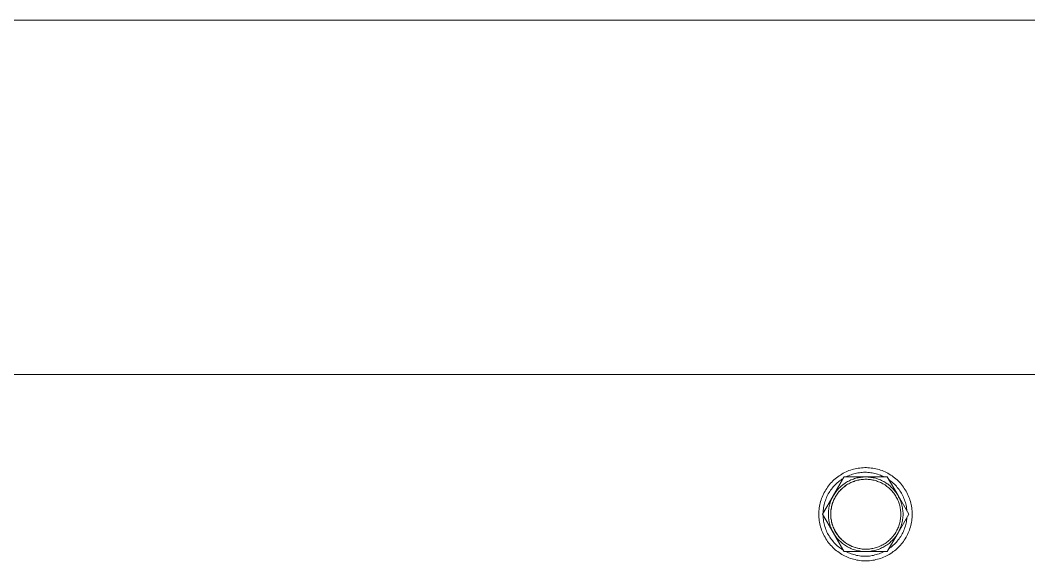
# Model space of a CAD drawing. Header units: millimetres. Extents: x -427 to 4679, y -324 to 2971.
# Drawn here: x 4126.2 to 4234.3, y 2912.7 to 2970.7 of the extents above; entities that cross this region are included whole.
import ezdxf

# ---------------------------------------------------------------- set-up
doc = ezdxf.new("R2010")
doc.units = ezdxf.units.MM
doc.layers.add('ZANO_R', color=7, linetype='Continuous', lineweight=0)

msp = doc.modelspace()

# ---------------------------------------------------------------- linework, layer by layer
at = {"layer": 'ZANO_R'}
for p, q in [((4338.41, 2970.74), (3896.26, 2970.74)), ((4331.81, 2932.74), (3901.82, 2932.74)), ((4213.83, 2921.76), (4213.97, 2921.86)), ((4213.97, 2921.86), (4214.12, 2921.95)), ((4214.12, 2921.95), (4214.26, 2922.04)), ((4214.26, 2922.04), (4214.41, 2922.13)), ((4214.41, 2922.13), (4214.56, 2922.21)), ((4214.56, 2922.21), (4214.72, 2922.28)), ((4214.7, 2921.74), (4214.84, 2921.81)), ((4214.72, 2922.28), (4214.88, 2922.35)), ((4214.84, 2921.81), (4214.97, 2921.87)), ((4214.88, 2922.35), (4215.04, 2922.42)), ((4214.97, 2921.87), (4215.12, 2921.93)), ((4215.04, 2922.42), (4215.2, 2922.47)), ((4215.12, 2921.93), (4215.26, 2921.98)), ((4215.2, 2922.47), (4215.37, 2922.53)), ((4215.26, 2921.98), (4215.4, 2922.03)), ((4215.37, 2922.53), (4215.53, 2922.57)), ((4215.4, 2922.03), (4215.55, 2922.08)), ((4215.53, 2922.57), (4215.7, 2922.62)), ((4215.55, 2922.08), (4215.7, 2922.11)), ((4215.7, 2922.62), (4215.87, 2922.65)), ((4215.7, 2922.11), (4215.85, 2922.15)), ((4215.85, 2922.15), (4216, 2922.18)), ((4215.87, 2922.65), (4216.04, 2922.68)), ((4216, 2922.18), (4216.15, 2922.2)), ((4216.04, 2922.68), (4216.21, 2922.7)), ((4216.15, 2922.2), (4216.3, 2922.22)), ((4216.21, 2922.7), (4216.38, 2922.72)), ((4216.3, 2922.22), (4216.45, 2922.23)), ((4216.38, 2922.72), (4216.55, 2922.73)), ((4216.45, 2922.23), (4216.61, 2922.24)), ((4216.55, 2922.73), (4216.73, 2922.74)), ((4216.61, 2922.24), (4216.76, 2922.24)), ((4216.73, 2922.74), (4216.9, 2922.74)), ((4216.76, 2922.24), (4216.91, 2922.24)), ((4216.9, 2922.74), (4217.07, 2922.73)), ((4216.91, 2922.24), (4217.07, 2922.23)), ((4217.07, 2922.73), (4217.24, 2922.72)), ((4217.07, 2922.23), (4217.22, 2922.22)), ((4217.22, 2922.22), (4217.37, 2922.2)), ((4217.24, 2922.72), (4217.41, 2922.7)), ((4217.37, 2922.2), (4217.52, 2922.18)), ((4217.41, 2922.7), (4217.59, 2922.68)), ((4217.52, 2922.18), (4217.67, 2922.15)), ((4217.59, 2922.68), (4217.76, 2922.65)), ((4217.67, 2922.15), (4217.82, 2922.11)), ((4217.76, 2922.65), (4217.92, 2922.62)), ((4217.82, 2922.11), (4217.97, 2922.08)), ((4217.92, 2922.62), (4218.09, 2922.57)), ((4217.97, 2922.08), (4218.11, 2922.03)), ((4218.09, 2922.57), (4218.26, 2922.53)), ((4218.11, 2922.03), (4218.26, 2921.98)), ((4218.26, 2922.53), (4218.42, 2922.47)), ((4218.26, 2921.98), (4218.4, 2921.93)), ((4218.4, 2921.93), (4218.54, 2921.87)), ((4218.42, 2922.47), (4218.58, 2922.42)), ((4218.54, 2921.87), (4218.68, 2921.81)), ((4218.58, 2922.42), (4218.75, 2922.35)), ((4218.68, 2921.81), (4218.82, 2921.74)), ((4218.75, 2922.35), (4218.9, 2922.28)), ((4218.9, 2922.28), (4219.06, 2922.21)), ((4219.06, 2922.21), (4219.21, 2922.13)), ((4219.21, 2922.13), (4219.36, 2922.04)), ((4219.36, 2922.04), (4219.51, 2921.95)), ((4219.51, 2921.95), (4219.65, 2921.86)), ((4219.65, 2921.86), (4219.79, 2921.76)), ((4212.75, 2920.65), (4212.85, 2920.79)), ((4212.85, 2920.79), (4212.96, 2920.93)), ((4212.96, 2920.93), (4213.07, 2921.06)), ((4213.07, 2921.06), (4213.19, 2921.18)), ((4213.19, 2921.18), (4213.31, 2921.31)), ((4213.31, 2921.31), (4213.43, 2921.43)), ((4213.35, 2919.74), (4214.5, 2921.74)), ((4213.35, 2920.68), (4213.46, 2920.8)), ((4214.52, 2921.74), (4213.37, 2919.74)), ((4213.43, 2921.43), (4213.56, 2921.54)), ((4213.46, 2920.8), (4213.56, 2920.91)), ((4213.56, 2921.54), (4213.69, 2921.65)), ((4213.56, 2920.91), (4213.67, 2921.02)), ((4213.67, 2921.02), (4213.79, 2921.12)), ((4213.69, 2921.65), (4213.83, 2921.76)), ((4213.79, 2921.12), (4213.91, 2921.22)), ((4213.91, 2921.22), (4214.03, 2921.32)), ((4214.03, 2921.32), (4214.15, 2921.41)), ((4214.13, 2920.69), (4214.03, 2920.59)), ((4214.23, 2920.78), (4214.13, 2920.69)), ((4214.15, 2921.41), (4214.28, 2921.5)), ((4214.33, 2920.86), (4214.23, 2920.78)), ((4214.28, 2921.5), (4214.41, 2921.58)), ((4214.44, 2920.95), (4214.33, 2920.86)), ((4214.55, 2921.02), (4214.44, 2920.95)), ((4214.57, 2920.73), (4214.47, 2920.65)), ((4214.58, 2920.73), (4214.48, 2920.65)), ((4214.5, 2921.74), (4214.52, 2921.74)), ((4216.83, 2921.74), (4214.52, 2921.74)), ((4214.66, 2921.1), (4214.55, 2921.02)), ((4214.68, 2920.81), (4214.57, 2920.73)), ((4214.68, 2920.8), (4214.58, 2920.73)), ((4214.77, 2921.17), (4214.66, 2921.1)), ((4214.78, 2920.88), (4214.68, 2920.81)), ((4214.79, 2920.88), (4214.68, 2920.8)), ((4214.89, 2921.24), (4214.77, 2921.17)), ((4214.9, 2920.95), (4214.78, 2920.88)), ((4214.89, 2920.95), (4214.79, 2920.88)), ((4215.01, 2921.3), (4214.89, 2921.24)), ((4215.01, 2921.01), (4214.89, 2920.95)), ((4215.01, 2921.02), (4214.9, 2920.95)), ((4215.13, 2921.36), (4215.01, 2921.3)), ((4215.12, 2921.08), (4215.01, 2921.02)), ((4215.12, 2921.07), (4215.01, 2921.01)), ((4215.24, 2921.14), (4215.12, 2921.08)), ((4215.23, 2921.13), (4215.12, 2921.07)), ((4215.25, 2921.42), (4215.13, 2921.36)), ((4215.35, 2921.18), (4215.23, 2921.13)), ((4215.36, 2921.19), (4215.24, 2921.14)), ((4215.38, 2921.47), (4215.25, 2921.42)), ((4215.47, 2921.23), (4215.35, 2921.18)), ((4215.48, 2921.24), (4215.36, 2921.19)), ((4215.51, 2921.52), (4215.38, 2921.47)), ((4215.59, 2921.27), (4215.47, 2921.23)), ((4215.6, 2921.28), (4215.48, 2921.24)), ((4215.63, 2921.56), (4215.51, 2921.52)), ((4215.71, 2921.32), (4215.59, 2921.27)), ((4215.73, 2921.32), (4215.6, 2921.28)), ((4215.76, 2921.6), (4215.63, 2921.56)), ((4215.83, 2921.35), (4215.71, 2921.32)), ((4215.85, 2921.36), (4215.73, 2921.32)), ((4215.89, 2921.63), (4215.76, 2921.6)), ((4215.96, 2921.38), (4215.83, 2921.35)), ((4215.98, 2921.39), (4215.85, 2921.36)), ((4216.03, 2921.66), (4215.89, 2921.63)), ((4216.08, 2921.41), (4215.96, 2921.38)), ((4216.11, 2921.42), (4215.98, 2921.39)), ((4216.16, 2921.68), (4216.03, 2921.66)), ((4216.21, 2921.44), (4216.08, 2921.41)), ((4216.24, 2921.44), (4216.11, 2921.42)), ((4216.29, 2921.7), (4216.16, 2921.68)), ((4216.33, 2921.46), (4216.21, 2921.44)), ((4216.43, 2921.72), (4216.29, 2921.7)), ((4216.46, 2921.47), (4216.33, 2921.46)), ((4216.56, 2921.73), (4216.43, 2921.72)), ((4216.59, 2921.48), (4216.46, 2921.47)), ((4216.7, 2921.74), (4216.56, 2921.73)), ((4216.72, 2921.49), (4216.59, 2921.48)), ((4216.83, 2921.74), (4216.7, 2921.74)), ((4216.84, 2921.49), (4216.72, 2921.49)), ((4216.97, 2921.74), (4216.83, 2921.74)), ((4219, 2921.74), (4216.83, 2921.74)), ((4216.84, 2921.49), (4216.97, 2921.49)), ((4217.1, 2921.73), (4216.97, 2921.74)), ((4216.97, 2921.49), (4217.1, 2921.48)), ((4217.24, 2921.72), (4217.1, 2921.73)), ((4217.1, 2921.48), (4217.23, 2921.47)), ((4217.23, 2921.47), (4217.35, 2921.46)), ((4217.37, 2921.7), (4217.24, 2921.72)), ((4217.35, 2921.46), (4217.48, 2921.44)), ((4217.5, 2921.68), (4217.37, 2921.7)), ((4217.46, 2921.44), (4217.53, 2921.43)), ((4217.48, 2921.44), (4217.61, 2921.41)), ((4217.64, 2921.66), (4217.5, 2921.68)), ((4217.61, 2921.41), (4217.73, 2921.38)), ((4217.77, 2921.63), (4217.64, 2921.66)), ((4217.73, 2921.38), (4217.85, 2921.35)), ((4217.9, 2921.6), (4217.77, 2921.63)), ((4217.85, 2921.35), (4217.98, 2921.32)), ((4218.03, 2921.56), (4217.9, 2921.6)), ((4217.98, 2921.32), (4218.1, 2921.27)), ((4218.16, 2921.52), (4218.03, 2921.56)), ((4218.1, 2921.27), (4218.22, 2921.23)), ((4218.28, 2921.47), (4218.16, 2921.52)), ((4218.22, 2921.23), (4218.34, 2921.18)), ((4218.41, 2921.42), (4218.28, 2921.47)), ((4218.34, 2921.18), (4218.45, 2921.13)), ((4218.53, 2921.36), (4218.41, 2921.42)), ((4218.45, 2921.13), (4218.57, 2921.07)), ((4218.65, 2921.3), (4218.53, 2921.36)), ((4218.57, 2921.07), (4218.68, 2921.01)), ((4218.77, 2921.24), (4218.65, 2921.3)), ((4218.68, 2921.01), (4218.79, 2920.95)), ((4218.89, 2921.17), (4218.77, 2921.24)), ((4218.79, 2920.95), (4218.9, 2920.88)), ((4219, 2921.1), (4218.89, 2921.17)), ((4218.9, 2920.88), (4219.01, 2920.8)), ((4219.14, 2921.74), (4219, 2921.74)), ((4219.12, 2921.02), (4219, 2921.1)), ((4219.01, 2920.8), (4219.11, 2920.73)), ((4219.11, 2920.73), (4219.21, 2920.65)), ((4219.23, 2920.95), (4219.12, 2921.02)), ((4220.3, 2919.74), (4219.14, 2921.74)), ((4219.33, 2920.86), (4219.23, 2920.95)), ((4219.31, 2921.45), (4219.43, 2921.36)), ((4219.44, 2920.78), (4219.33, 2920.86)), ((4219.43, 2921.36), (4219.56, 2921.27)), ((4219.54, 2920.69), (4219.44, 2920.78)), ((4219.64, 2920.59), (4219.54, 2920.69)), ((4219.56, 2921.27), (4219.67, 2921.17)), ((4219.67, 2921.17), (4219.79, 2921.07)), ((4219.79, 2921.76), (4219.93, 2921.65)), ((4219.79, 2921.07), (4219.9, 2920.96)), ((4219.9, 2920.96), (4220.01, 2920.85)), ((4219.93, 2921.65), (4220.06, 2921.54)), ((4220.01, 2920.85), (4220.12, 2920.74)), ((4220.06, 2921.54), (4220.19, 2921.43)), ((4220.12, 2920.74), (4220.22, 2920.62)), ((4220.19, 2921.43), (4220.32, 2921.31)), ((4220.32, 2921.31), (4220.44, 2921.18)), ((4220.44, 2921.18), (4220.55, 2921.06)), ((4220.55, 2921.06), (4220.67, 2920.93)), ((4220.67, 2920.93), (4220.77, 2920.79)), ((4220.77, 2920.79), (4220.88, 2920.65)), ((4212.17, 2919.59), (4212.23, 2919.75)), ((4212.19, 2917.74), (4213.35, 2919.74)), ((4213.37, 2919.74), (4212.21, 2917.74)), ((4212.23, 2919.75), (4212.31, 2919.91)), ((4212.31, 2919.91), (4212.38, 2920.06)), ((4212.38, 2920.06), (4212.47, 2920.22)), ((4212.47, 2920.22), (4212.56, 2920.36)), ((4212.56, 2920.36), (4212.65, 2920.51)), ((4212.62, 2919.51), (4212.68, 2919.65)), ((4212.65, 2920.51), (4212.75, 2920.65)), ((4212.68, 2919.65), (4212.75, 2919.79)), ((4212.75, 2919.79), (4212.82, 2919.92)), ((4212.82, 2919.92), (4212.9, 2920.06)), ((4212.9, 2920.06), (4212.98, 2920.19)), ((4212.98, 2920.19), (4213.07, 2920.32)), ((4213.07, 2920.32), (4213.16, 2920.44)), ((4213.16, 2920.44), (4213.26, 2920.56)), ((4213.3, 2919.62), (4213.24, 2919.49)), ((4213.26, 2920.56), (4213.35, 2920.68)), ((4213.37, 2919.74), (4213.3, 2919.62)), ((4213.44, 2919.86), (4213.37, 2919.74)), ((4213.51, 2919.97), (4213.44, 2919.86)), ((4213.59, 2920.08), (4213.51, 2919.97)), ((4213.62, 2919.67), (4213.55, 2919.56)), ((4213.64, 2919.69), (4213.57, 2919.58)), ((4213.67, 2920.19), (4213.59, 2920.08)), ((4213.69, 2919.78), (4213.62, 2919.67)), ((4213.71, 2919.8), (4213.64, 2919.69)), ((4213.75, 2920.29), (4213.67, 2920.19)), ((4213.76, 2919.89), (4213.69, 2919.78)), ((4213.78, 2919.9), (4213.71, 2919.8)), ((4213.84, 2920.4), (4213.75, 2920.29)), ((4213.84, 2919.99), (4213.76, 2919.89)), ((4213.86, 2920.01), (4213.78, 2919.9)), ((4213.93, 2920.5), (4213.84, 2920.4)), ((4213.92, 2920.1), (4213.84, 2919.99)), ((4213.93, 2920.11), (4213.86, 2920.01)), ((4214, 2920.2), (4213.92, 2920.1)), ((4214.03, 2920.59), (4213.93, 2920.5)), ((4214.02, 2920.21), (4213.93, 2920.11)), ((4214.09, 2920.3), (4214, 2920.2)), ((4214.1, 2920.3), (4214.02, 2920.21)), ((4214.18, 2920.39), (4214.09, 2920.3)), ((4214.19, 2920.39), (4214.1, 2920.3)), ((4214.27, 2920.48), (4214.18, 2920.39)), ((4214.28, 2920.48), (4214.19, 2920.39)), ((4214.37, 2920.57), (4214.27, 2920.48)), ((4214.38, 2920.57), (4214.28, 2920.48)), ((4214.47, 2920.65), (4214.37, 2920.57)), ((4214.48, 2920.65), (4214.38, 2920.57)), ((4219.21, 2920.65), (4219.31, 2920.57)), ((4219.31, 2920.57), (4219.4, 2920.48)), ((4219.4, 2920.48), (4219.49, 2920.39)), ((4219.49, 2920.39), (4219.58, 2920.3)), ((4219.58, 2920.3), (4219.67, 2920.21)), ((4219.73, 2920.5), (4219.64, 2920.59)), ((4219.67, 2920.21), (4219.75, 2920.11)), ((4219.82, 2920.4), (4219.73, 2920.5)), ((4219.75, 2920.11), (4219.83, 2920.01)), ((4219.91, 2920.29), (4219.82, 2920.4)), ((4219.83, 2920.01), (4219.91, 2919.9)), ((4219.99, 2920.19), (4219.91, 2920.29)), ((4219.91, 2919.9), (4219.98, 2919.8)), ((4219.98, 2919.8), (4220.05, 2919.69)), ((4220.08, 2920.08), (4219.99, 2920.19)), ((4220.05, 2919.69), (4220.11, 2919.58)), ((4220.15, 2919.97), (4220.08, 2920.08)), ((4220.23, 2919.86), (4220.15, 2919.97)), ((4220.22, 2920.62), (4220.31, 2920.5)), ((4220.3, 2919.74), (4220.23, 2919.86)), ((4220.36, 2919.62), (4220.3, 2919.74)), ((4221.45, 2917.74), (4220.3, 2919.74)), ((4220.31, 2920.5), (4220.41, 2920.38)), ((4220.43, 2919.49), (4220.36, 2919.62)), ((4220.41, 2920.38), (4220.49, 2920.25)), ((4220.49, 2920.25), (4220.58, 2920.12)), ((4220.58, 2920.12), (4220.66, 2919.99)), ((4220.66, 2919.99), (4220.73, 2919.86)), ((4220.73, 2919.86), (4220.8, 2919.72)), ((4220.8, 2919.72), (4220.87, 2919.58)), ((4220.88, 2920.65), (4220.97, 2920.51)), ((4220.97, 2920.51), (4221.07, 2920.36)), ((4221.07, 2920.36), (4221.16, 2920.22)), ((4221.16, 2920.22), (4221.24, 2920.06)), ((4221.24, 2920.06), (4221.32, 2919.91)), ((4221.32, 2919.91), (4221.39, 2919.75)), ((4221.39, 2919.75), (4221.46, 2919.59)), ((4211.86, 2918.43), (4211.89, 2918.6)), ((4211.89, 2918.6), (4211.92, 2918.77)), ((4211.92, 2918.77), (4211.96, 2918.94)), ((4211.96, 2918.94), (4212, 2919.1)), ((4212, 2919.1), (4212.05, 2919.27)), ((4212.05, 2919.27), (4212.11, 2919.43)), ((4212.11, 2919.43), (4212.17, 2919.59)), ((4212.32, 2918.47), (4212.35, 2918.62)), ((4212.35, 2918.62), (4212.38, 2918.77)), ((4212.38, 2918.77), (4212.42, 2918.92)), ((4212.42, 2918.92), (4212.46, 2919.07)), ((4212.46, 2919.07), (4212.51, 2919.22)), ((4212.51, 2919.22), (4212.56, 2919.36)), ((4212.56, 2919.36), (4212.62, 2919.51)), ((4212.92, 2918.57), (4212.89, 2918.44)), ((4212.95, 2918.71), (4212.92, 2918.57)), ((4212.99, 2918.84), (4212.95, 2918.71)), ((4213.03, 2918.98), (4212.99, 2918.84)), ((4213.07, 2919.11), (4213.03, 2918.98)), ((4213.12, 2919.24), (4213.07, 2919.11)), ((4213.18, 2919.37), (4213.12, 2919.24)), ((4213.18, 2918.58), (4213.15, 2918.46)), ((4213.2, 2918.63), (4213.17, 2918.5)), ((4213.24, 2919.49), (4213.18, 2919.37)), ((4213.21, 2918.71), (4213.18, 2918.58)), ((4213.23, 2918.75), (4213.2, 2918.63)), ((4213.25, 2918.84), (4213.21, 2918.71)), ((4213.27, 2918.88), (4213.23, 2918.75)), ((4213.29, 2918.96), (4213.25, 2918.84)), ((4213.31, 2919), (4213.27, 2918.88)), ((4213.33, 2919.08), (4213.29, 2918.96)), ((4213.35, 2919.12), (4213.31, 2919)), ((4213.38, 2919.2), (4213.33, 2919.08)), ((4213.4, 2919.24), (4213.35, 2919.12)), ((4213.43, 2919.32), (4213.38, 2919.2)), ((4213.46, 2919.35), (4213.4, 2919.24)), ((4213.49, 2919.44), (4213.43, 2919.32)), ((4213.51, 2919.47), (4213.46, 2919.35)), ((4213.55, 2919.56), (4213.49, 2919.44)), ((4213.57, 2919.58), (4213.51, 2919.47)), ((4220.11, 2919.58), (4220.17, 2919.47)), ((4220.17, 2919.47), (4220.23, 2919.35)), ((4220.23, 2919.35), (4220.28, 2919.24)), ((4220.28, 2919.24), (4220.33, 2919.12)), ((4220.33, 2919.12), (4220.38, 2919)), ((4220.38, 2919), (4220.42, 2918.88)), ((4220.42, 2918.88), (4220.45, 2918.75)), ((4220.49, 2919.37), (4220.43, 2919.49)), ((4220.45, 2918.75), (4220.49, 2918.63)), ((4220.54, 2919.24), (4220.49, 2919.37)), ((4220.49, 2918.63), (4220.51, 2918.5)), ((4220.59, 2919.11), (4220.54, 2919.24)), ((4220.64, 2918.98), (4220.59, 2919.11)), ((4220.68, 2918.84), (4220.64, 2918.98)), ((4220.71, 2918.71), (4220.68, 2918.84)), ((4220.74, 2918.57), (4220.71, 2918.71)), ((4220.77, 2918.44), (4220.74, 2918.57)), ((4220.87, 2919.58), (4220.93, 2919.44)), ((4220.93, 2919.44), (4220.98, 2919.29)), ((4220.98, 2919.29), (4221.03, 2919.15)), ((4221.03, 2919.15), (4221.08, 2919)), ((4221.08, 2919), (4221.12, 2918.85)), ((4221.12, 2918.85), (4221.16, 2918.7)), ((4221.16, 2918.7), (4221.19, 2918.55)), ((4221.19, 2918.55), (4221.21, 2918.4)), ((4221.46, 2919.59), (4221.52, 2919.43)), ((4221.52, 2919.43), (4221.57, 2919.27)), ((4221.57, 2919.27), (4221.62, 2919.1)), ((4221.62, 2919.1), (4221.67, 2918.94)), ((4221.67, 2918.94), (4221.7, 2918.77)), ((4221.7, 2918.77), (4221.74, 2918.6)), ((4221.74, 2918.6), (4221.76, 2918.43)), ((4211.81, 2917.91), (4211.82, 2918.09)), ((4211.81, 2917.74), (4211.81, 2917.91)), ((4211.81, 2917.57), (4211.81, 2917.74)), ((4211.82, 2917.4), (4211.81, 2917.57)), ((4211.82, 2918.09), (4211.84, 2918.26)), ((4211.84, 2918.26), (4211.86, 2918.43)), ((4213.35, 2915.74), (4212.19, 2917.74)), ((4212.19, 2917.74), (4212.21, 2917.74)), ((4212.21, 2917.74), (4213.37, 2915.74)), ((4212.26, 2917.86), (4212.27, 2918.01)), ((4212.27, 2917.47), (4212.26, 2917.63)), ((4212.27, 2918.01), (4212.28, 2918.16)), ((4212.28, 2917.32), (4212.27, 2917.47)), ((4212.28, 2918.16), (4212.3, 2918.32)), ((4212.3, 2918.32), (4212.32, 2918.47)), ((4212.84, 2918.02), (4212.83, 2917.88)), ((4212.83, 2917.88), (4212.83, 2917.74)), ((4212.83, 2917.74), (4212.83, 2917.6)), ((4212.83, 2917.6), (4212.84, 2917.46)), ((4212.85, 2918.16), (4212.84, 2918.02)), ((4212.84, 2917.46), (4212.85, 2917.32)), ((4212.87, 2918.3), (4212.85, 2918.16)), ((4212.89, 2918.44), (4212.87, 2918.3)), ((4213.09, 2917.94), (4213.08, 2917.81)), ((4213.08, 2917.81), (4213.08, 2917.68)), ((4213.08, 2917.68), (4213.09, 2917.55)), ((4213.1, 2918.07), (4213.09, 2917.94)), ((4213.1, 2917.87), (4213.09, 2917.74)), ((4213.09, 2917.74), (4213.1, 2917.61)), ((4213.09, 2917.55), (4213.1, 2917.41)), ((4213.11, 2918.2), (4213.1, 2918.07)), ((4213.11, 2918.12), (4213.1, 2918)), ((4213.1, 2918), (4213.1, 2917.87)), ((4213.1, 2917.61), (4213.1, 2917.49)), ((4213.1, 2917.49), (4213.11, 2917.36)), ((4213.13, 2918.33), (4213.11, 2918.2)), ((4213.13, 2918.25), (4213.11, 2918.12)), ((4213.15, 2918.46), (4213.13, 2918.33)), ((4213.15, 2918.38), (4213.13, 2918.25)), ((4213.17, 2918.5), (4213.15, 2918.38)), ((4220.3, 2915.74), (4221.45, 2917.74)), ((4220.51, 2918.5), (4220.54, 2918.38)), ((4220.54, 2918.38), (4220.56, 2918.25)), ((4220.56, 2918.25), (4220.57, 2918.12)), ((4220.57, 2918.12), (4220.58, 2918)), ((4220.58, 2917.49), (4220.57, 2917.36)), ((4220.58, 2918), (4220.59, 2917.87)), ((4220.59, 2917.61), (4220.58, 2917.49)), ((4220.59, 2917.87), (4220.59, 2917.74)), ((4220.59, 2917.74), (4220.59, 2917.61)), ((4220.79, 2918.3), (4220.77, 2918.44)), ((4220.81, 2918.16), (4220.79, 2918.3)), ((4220.82, 2918.02), (4220.81, 2918.16)), ((4220.81, 2917.32), (4220.82, 2917.46)), ((4220.83, 2917.88), (4220.82, 2918.02)), ((4220.82, 2917.46), (4220.83, 2917.6)), ((4220.83, 2917.74), (4220.83, 2917.88)), ((4220.83, 2917.6), (4220.83, 2917.74)), ((4221.21, 2918.4), (4221.23, 2918.25)), ((4221.23, 2918.25), (4221.25, 2918.09)), ((4221.76, 2918.43), (4221.78, 2918.26)), ((4221.77, 2917.74), (4221.81, 2917.74)), ((4221.78, 2918.26), (4221.8, 2918.09)), ((4221.8, 2918.09), (4221.81, 2917.91)), ((4221.81, 2917.57), (4221.8, 2917.4)), ((4221.81, 2917.91), (4221.81, 2917.74)), ((4221.81, 2917.74), (4221.81, 2917.57)), ((4211.84, 2917.22), (4211.82, 2917.4)), ((4211.86, 2917.05), (4211.84, 2917.22)), ((4211.89, 2916.88), (4211.86, 2917.05)), ((4211.92, 2916.71), (4211.89, 2916.88)), ((4211.96, 2916.54), (4211.92, 2916.71)), ((4212, 2916.38), (4211.96, 2916.54)), ((4212.05, 2916.21), (4212, 2916.38)), ((4212.3, 2917.16), (4212.28, 2917.32)), ((4212.32, 2917.01), (4212.3, 2917.16)), ((4212.35, 2916.86), (4212.32, 2917.01)), ((4212.38, 2916.71), (4212.35, 2916.86)), ((4212.42, 2916.56), (4212.38, 2916.71)), ((4212.46, 2916.41), (4212.42, 2916.56)), ((4212.51, 2916.26), (4212.46, 2916.41)), ((4212.85, 2917.32), (4212.87, 2917.18)), ((4212.87, 2917.18), (4212.89, 2917.05)), ((4212.89, 2917.05), (4212.92, 2916.91)), ((4212.92, 2916.91), (4212.95, 2916.77)), ((4212.95, 2916.77), (4212.99, 2916.64)), ((4212.99, 2916.64), (4213.03, 2916.51)), ((4213.03, 2916.51), (4213.07, 2916.37)), ((4213.07, 2916.37), (4213.12, 2916.24)), ((4213.1, 2917.41), (4213.11, 2917.28)), ((4213.11, 2917.36), (4213.13, 2917.23)), ((4213.11, 2917.28), (4213.13, 2917.16)), ((4213.13, 2917.23), (4213.15, 2917.1)), ((4213.13, 2917.16), (4213.15, 2917.03)), ((4213.15, 2917.1), (4213.17, 2916.98)), ((4213.15, 2917.03), (4213.18, 2916.9)), ((4213.17, 2916.98), (4213.2, 2916.85)), ((4213.18, 2916.9), (4213.21, 2916.77)), ((4213.2, 2916.85), (4213.23, 2916.73)), ((4213.21, 2916.77), (4213.25, 2916.65)), ((4213.23, 2916.73), (4213.27, 2916.61)), ((4213.25, 2916.65), (4213.29, 2916.52)), ((4213.27, 2916.61), (4213.31, 2916.49)), ((4213.29, 2916.52), (4213.33, 2916.4)), ((4213.31, 2916.49), (4213.35, 2916.37)), ((4213.33, 2916.4), (4213.38, 2916.28)), ((4213.35, 2916.37), (4213.4, 2916.25)), ((4220.33, 2916.37), (4220.28, 2916.25)), ((4220.38, 2916.49), (4220.33, 2916.37)), ((4220.42, 2916.61), (4220.38, 2916.49)), ((4220.45, 2916.73), (4220.42, 2916.61)), ((4220.49, 2916.85), (4220.45, 2916.73)), ((4220.51, 2916.98), (4220.49, 2916.85)), ((4220.54, 2917.1), (4220.51, 2916.98)), ((4220.56, 2917.23), (4220.54, 2917.1)), ((4220.54, 2916.24), (4220.59, 2916.37)), ((4220.57, 2917.36), (4220.56, 2917.23)), ((4220.59, 2916.37), (4220.64, 2916.51)), ((4220.64, 2916.51), (4220.68, 2916.64)), ((4220.68, 2916.64), (4220.71, 2916.77)), ((4220.71, 2916.77), (4220.74, 2916.91)), ((4220.74, 2916.91), (4220.77, 2917.05)), ((4220.77, 2917.05), (4220.79, 2917.18)), ((4220.79, 2917.18), (4220.81, 2917.32)), ((4221.08, 2916.48), (4221.03, 2916.33)), ((4221.12, 2916.63), (4221.08, 2916.48)), ((4221.16, 2916.78), (4221.12, 2916.63)), ((4221.19, 2916.93), (4221.16, 2916.78)), ((4221.21, 2917.08), (4221.19, 2916.93)), ((4221.23, 2917.24), (4221.21, 2917.08)), ((4221.25, 2917.39), (4221.23, 2917.24)), ((4221.62, 2916.38), (4221.57, 2916.21)), ((4221.67, 2916.54), (4221.62, 2916.38)), ((4221.7, 2916.71), (4221.67, 2916.54)), ((4221.74, 2916.88), (4221.7, 2916.71)), ((4221.76, 2917.05), (4221.74, 2916.88)), ((4221.78, 2917.22), (4221.76, 2917.05)), ((4221.8, 2917.4), (4221.78, 2917.22)), ((4212.11, 2916.05), (4212.05, 2916.21)), ((4212.17, 2915.89), (4212.11, 2916.05)), ((4212.23, 2915.73), (4212.17, 2915.89)), ((4212.31, 2915.57), (4212.23, 2915.73)), ((4212.38, 2915.42), (4212.31, 2915.57)), ((4212.47, 2915.27), (4212.38, 2915.42)), ((4212.56, 2916.12), (4212.51, 2916.26)), ((4212.62, 2915.97), (4212.56, 2916.12)), ((4212.68, 2915.83), (4212.62, 2915.97)), ((4212.75, 2915.69), (4212.68, 2915.83)), ((4212.82, 2915.56), (4212.75, 2915.69)), ((4212.9, 2915.42), (4212.82, 2915.56)), ((4212.98, 2915.29), (4212.9, 2915.42)), ((4213.07, 2915.17), (4212.98, 2915.29)), ((4213.12, 2916.24), (4213.18, 2916.11)), ((4213.18, 2916.11), (4213.24, 2915.99)), ((4213.24, 2915.99), (4213.3, 2915.86)), ((4213.3, 2915.86), (4213.37, 2915.74)), ((4214.5, 2913.74), (4213.35, 2915.74)), ((4213.37, 2915.74), (4213.44, 2915.63)), ((4213.37, 2915.74), (4214.52, 2913.74)), ((4213.38, 2916.28), (4213.43, 2916.16)), ((4213.4, 2916.25), (4213.46, 2916.13)), ((4213.43, 2916.16), (4213.49, 2916.04)), ((4213.44, 2915.63), (4213.51, 2915.51)), ((4213.46, 2916.13), (4213.51, 2916.02)), ((4213.49, 2916.04), (4213.55, 2915.93)), ((4213.51, 2916.02), (4213.57, 2915.9)), ((4213.51, 2915.51), (4213.59, 2915.4)), ((4213.55, 2915.93), (4213.62, 2915.81)), ((4213.57, 2915.9), (4213.64, 2915.79)), ((4213.59, 2915.4), (4213.67, 2915.29)), ((4213.62, 2915.81), (4213.69, 2915.7)), ((4213.64, 2915.79), (4213.71, 2915.68)), ((4213.67, 2915.29), (4213.75, 2915.19)), ((4213.69, 2915.7), (4213.76, 2915.59)), ((4213.71, 2915.68), (4213.78, 2915.58)), ((4213.76, 2915.59), (4213.84, 2915.49)), ((4213.78, 2915.58), (4213.86, 2915.48)), ((4213.84, 2915.49), (4213.92, 2915.38)), ((4213.86, 2915.48), (4213.93, 2915.37)), ((4213.92, 2915.38), (4214, 2915.28)), ((4213.93, 2915.37), (4214.02, 2915.28)), ((4214, 2915.28), (4214.09, 2915.19)), ((4219.14, 2913.74), (4220.3, 2915.74)), ((4219.75, 2915.37), (4219.67, 2915.28)), ((4219.83, 2915.48), (4219.75, 2915.37)), ((4219.91, 2915.58), (4219.83, 2915.48)), ((4219.98, 2915.68), (4219.91, 2915.58)), ((4219.91, 2915.19), (4219.99, 2915.29)), ((4220.05, 2915.79), (4219.98, 2915.68)), ((4219.99, 2915.29), (4220.08, 2915.4)), ((4220.11, 2915.9), (4220.05, 2915.79)), ((4220.08, 2915.4), (4220.15, 2915.51)), ((4220.17, 2916.02), (4220.11, 2915.9)), ((4220.15, 2915.51), (4220.23, 2915.63)), ((4220.23, 2916.13), (4220.17, 2916.02)), ((4220.28, 2916.25), (4220.23, 2916.13)), ((4220.23, 2915.63), (4220.3, 2915.74)), ((4220.3, 2915.74), (4220.36, 2915.86)), ((4220.36, 2915.86), (4220.43, 2915.99)), ((4220.43, 2915.99), (4220.49, 2916.11)), ((4220.49, 2916.11), (4220.54, 2916.24)), ((4220.58, 2915.36), (4220.49, 2915.23)), ((4220.66, 2915.49), (4220.58, 2915.36)), ((4220.73, 2915.63), (4220.66, 2915.49)), ((4220.8, 2915.76), (4220.73, 2915.63)), ((4220.87, 2915.9), (4220.8, 2915.76)), ((4220.93, 2916.04), (4220.87, 2915.9)), ((4220.98, 2916.19), (4220.93, 2916.04)), ((4221.03, 2916.33), (4220.98, 2916.19)), ((4221.24, 2915.42), (4221.16, 2915.27)), ((4221.32, 2915.57), (4221.24, 2915.42)), ((4221.39, 2915.73), (4221.32, 2915.57)), ((4221.46, 2915.89), (4221.39, 2915.73)), ((4221.52, 2916.05), (4221.46, 2915.89)), ((4221.57, 2916.21), (4221.52, 2916.05)), ((4212.56, 2915.12), (4212.47, 2915.27)), ((4212.65, 2914.97), (4212.56, 2915.12)), ((4212.75, 2914.83), (4212.65, 2914.97)), ((4212.85, 2914.69), (4212.75, 2914.83)), ((4212.96, 2914.56), (4212.85, 2914.69)), ((4213.07, 2914.43), (4212.96, 2914.56)), ((4213.16, 2915.04), (4213.07, 2915.17)), ((4213.19, 2914.3), (4213.07, 2914.43)), ((4213.26, 2914.92), (4213.16, 2915.04)), ((4213.31, 2914.18), (4213.19, 2914.3)), ((4213.35, 2914.8), (4213.26, 2914.92)), ((4213.46, 2914.68), (4213.35, 2914.8)), ((4213.56, 2914.57), (4213.46, 2914.68)), ((4213.67, 2914.46), (4213.56, 2914.57)), ((4213.79, 2914.36), (4213.67, 2914.46)), ((4213.75, 2915.19), (4213.84, 2915.08)), ((4213.91, 2914.26), (4213.79, 2914.36)), ((4213.84, 2915.08), (4213.93, 2914.99)), ((4214.03, 2914.16), (4213.91, 2914.26)), ((4213.93, 2914.99), (4214.03, 2914.89)), ((4214.02, 2915.28), (4214.1, 2915.18)), ((4214.03, 2914.89), (4214.13, 2914.8)), ((4214.09, 2915.19), (4214.18, 2915.09)), ((4214.1, 2915.18), (4214.19, 2915.09)), ((4214.13, 2914.8), (4214.23, 2914.71)), ((4214.18, 2915.09), (4214.27, 2915)), ((4214.19, 2915.09), (4214.28, 2915)), ((4214.23, 2914.71), (4214.33, 2914.62)), ((4214.27, 2915), (4214.37, 2914.91)), ((4214.28, 2915), (4214.38, 2914.91)), ((4214.33, 2914.62), (4214.44, 2914.54)), ((4214.37, 2914.91), (4214.47, 2914.83)), ((4214.38, 2914.91), (4214.48, 2914.83)), ((4214.44, 2914.54), (4214.55, 2914.46)), ((4214.47, 2914.83), (4214.57, 2914.75)), ((4214.48, 2914.83), (4214.58, 2914.75)), ((4214.55, 2914.46), (4214.66, 2914.38)), ((4214.57, 2914.75), (4214.68, 2914.67)), ((4214.58, 2914.75), (4214.68, 2914.68)), ((4214.66, 2914.38), (4214.77, 2914.31)), ((4214.68, 2914.68), (4214.79, 2914.61)), ((4214.68, 2914.67), (4214.78, 2914.6)), ((4214.77, 2914.31), (4214.89, 2914.24)), ((4214.78, 2914.6), (4214.9, 2914.53)), ((4214.79, 2914.61), (4214.89, 2914.54)), ((4214.89, 2914.54), (4215.01, 2914.47)), ((4214.89, 2914.24), (4215.01, 2914.18)), ((4214.9, 2914.53), (4215.01, 2914.46)), ((4215.01, 2914.47), (4215.12, 2914.41)), ((4215.01, 2914.46), (4215.12, 2914.4)), ((4215.12, 2914.41), (4215.23, 2914.35)), ((4215.12, 2914.4), (4215.24, 2914.35)), ((4215.23, 2914.35), (4215.35, 2914.3)), ((4215.24, 2914.35), (4215.36, 2914.29)), ((4215.35, 2914.3), (4215.47, 2914.25)), ((4215.36, 2914.29), (4215.48, 2914.24)), ((4215.47, 2914.25), (4215.59, 2914.21)), ((4215.48, 2914.24), (4215.6, 2914.2)), ((4215.59, 2914.21), (4215.71, 2914.17)), ((4215.6, 2914.2), (4215.73, 2914.16)), ((4218.1, 2914.21), (4217.98, 2914.17)), ((4218.22, 2914.25), (4218.1, 2914.21)), ((4218.34, 2914.3), (4218.22, 2914.25)), ((4218.45, 2914.35), (4218.34, 2914.3)), ((4218.57, 2914.41), (4218.45, 2914.35)), ((4218.68, 2914.47), (4218.57, 2914.41)), ((4218.65, 2914.18), (4218.77, 2914.24)), ((4218.79, 2914.54), (4218.68, 2914.47)), ((4218.77, 2914.24), (4218.89, 2914.31)), ((4218.9, 2914.61), (4218.79, 2914.54)), ((4218.89, 2914.31), (4219, 2914.38)), ((4219.01, 2914.68), (4218.9, 2914.61)), ((4219, 2914.38), (4219.12, 2914.46)), ((4219.11, 2914.75), (4219.01, 2914.68)), ((4219.21, 2914.83), (4219.11, 2914.75)), ((4219.12, 2914.46), (4219.23, 2914.54)), ((4219.31, 2914.91), (4219.21, 2914.83)), ((4219.23, 2914.54), (4219.33, 2914.62)), ((4219.4, 2915), (4219.31, 2914.91)), ((4219.33, 2914.62), (4219.44, 2914.71)), ((4219.49, 2915.09), (4219.4, 2915)), ((4219.56, 2914.22), (4219.43, 2914.12)), ((4219.44, 2914.71), (4219.54, 2914.8)), ((4219.58, 2915.18), (4219.49, 2915.09)), ((4219.54, 2914.8), (4219.64, 2914.89)), ((4219.67, 2914.31), (4219.56, 2914.22)), ((4219.67, 2915.28), (4219.58, 2915.18)), ((4219.64, 2914.89), (4219.73, 2914.99)), ((4219.79, 2914.41), (4219.67, 2914.31)), ((4219.73, 2914.99), (4219.82, 2915.08)), ((4219.9, 2914.52), (4219.79, 2914.41)), ((4219.82, 2915.08), (4219.91, 2915.19)), ((4220.01, 2914.63), (4219.9, 2914.52)), ((4220.12, 2914.74), (4220.01, 2914.63)), ((4220.22, 2914.86), (4220.12, 2914.74)), ((4220.31, 2914.98), (4220.22, 2914.86)), ((4220.41, 2915.1), (4220.31, 2914.98)), ((4220.44, 2914.3), (4220.32, 2914.18)), ((4220.49, 2915.23), (4220.41, 2915.1)), ((4220.55, 2914.43), (4220.44, 2914.3)), ((4220.67, 2914.56), (4220.55, 2914.43)), ((4220.77, 2914.69), (4220.67, 2914.56)), ((4220.88, 2914.83), (4220.77, 2914.69)), ((4220.97, 2914.97), (4220.88, 2914.83)), ((4221.07, 2915.12), (4220.97, 2914.97)), ((4221.16, 2915.27), (4221.07, 2915.12)), ((4213.43, 2914.06), (4213.31, 2914.18)), ((4213.56, 2913.94), (4213.43, 2914.06)), ((4213.69, 2913.83), (4213.56, 2913.94)), ((4213.83, 2913.73), (4213.69, 2913.83)), ((4213.97, 2913.63), (4213.83, 2913.73)), ((4214.12, 2913.53), (4213.97, 2913.63)), ((4214.15, 2914.07), (4214.03, 2914.16)), ((4214.26, 2913.44), (4214.12, 2913.53)), ((4214.28, 2913.99), (4214.15, 2914.07)), ((4214.41, 2913.35), (4214.26, 2913.44)), ((4214.41, 2913.9), (4214.28, 2913.99)), ((4214.56, 2913.27), (4214.41, 2913.35)), ((4214.52, 2913.74), (4214.5, 2913.74)), ((4214.52, 2913.74), (4216.83, 2913.74)), ((4214.72, 2913.2), (4214.56, 2913.27)), ((4214.84, 2913.67), (4214.7, 2913.74)), ((4214.88, 2913.13), (4214.72, 2913.2)), ((4214.97, 2913.61), (4214.84, 2913.67)), ((4215.04, 2913.07), (4214.88, 2913.13)), ((4215.12, 2913.55), (4214.97, 2913.61)), ((4215.01, 2914.18), (4215.13, 2914.12)), ((4215.26, 2913.5), (4215.12, 2913.55)), ((4215.13, 2914.12), (4215.25, 2914.07)), ((4215.25, 2914.07), (4215.38, 2914.01)), ((4215.4, 2913.45), (4215.26, 2913.5)), ((4215.38, 2914.01), (4215.51, 2913.97)), ((4215.55, 2913.41), (4215.4, 2913.45)), ((4215.51, 2913.97), (4215.63, 2913.92)), ((4215.7, 2913.37), (4215.55, 2913.41)), ((4215.63, 2913.92), (4215.76, 2913.89)), ((4215.85, 2913.33), (4215.7, 2913.37)), ((4215.71, 2914.17), (4215.83, 2914.13)), ((4215.73, 2914.16), (4215.85, 2914.12)), ((4215.76, 2913.89), (4215.89, 2913.85)), ((4215.83, 2914.13), (4215.96, 2914.1)), ((4215.85, 2914.12), (4215.98, 2914.09)), ((4216, 2913.31), (4215.85, 2913.33)), ((4215.89, 2913.85), (4216.03, 2913.82)), ((4215.96, 2914.1), (4216.08, 2914.07)), ((4215.98, 2914.09), (4216.11, 2914.06)), ((4216.15, 2913.28), (4216, 2913.31)), ((4216.03, 2913.82), (4216.16, 2913.8)), ((4216.08, 2914.07), (4216.21, 2914.05)), ((4216.11, 2914.06), (4216.24, 2914.04)), ((4216.3, 2913.26), (4216.15, 2913.28)), ((4216.16, 2913.8), (4216.29, 2913.78)), ((4216.21, 2914.05), (4216.33, 2914.03)), ((4216.29, 2913.78), (4216.43, 2913.76)), ((4216.45, 2913.25), (4216.3, 2913.26)), ((4216.33, 2914.03), (4216.46, 2914.01)), ((4216.43, 2913.76), (4216.56, 2913.75)), ((4216.61, 2913.24), (4216.45, 2913.25)), ((4216.46, 2914.01), (4216.59, 2914)), ((4216.56, 2913.75), (4216.7, 2913.74)), ((4216.59, 2914), (4216.72, 2913.99)), ((4216.76, 2913.24), (4216.61, 2913.24)), ((4216.7, 2913.74), (4216.83, 2913.74)), ((4216.72, 2913.99), (4216.84, 2913.99)), ((4216.91, 2913.24), (4216.76, 2913.24)), ((4216.83, 2913.74), (4216.97, 2913.74)), ((4216.83, 2913.74), (4219, 2913.74)), ((4216.97, 2913.99), (4216.84, 2913.99)), ((4217.07, 2913.25), (4216.91, 2913.24)), ((4217.1, 2914), (4216.97, 2913.99)), ((4216.97, 2913.74), (4217.1, 2913.75)), ((4217.22, 2913.26), (4217.07, 2913.25)), ((4217.23, 2914.01), (4217.1, 2914)), ((4217.1, 2913.75), (4217.24, 2913.76)), ((4217.37, 2913.28), (4217.22, 2913.26)), ((4217.35, 2914.03), (4217.23, 2914.01)), ((4217.24, 2913.76), (4217.37, 2913.78)), ((4217.48, 2914.05), (4217.35, 2914.03)), ((4217.37, 2913.78), (4217.5, 2913.8)), ((4217.52, 2913.31), (4217.37, 2913.28)), ((4217.53, 2914.05), (4217.46, 2914.04)), ((4217.61, 2914.07), (4217.48, 2914.05)), ((4217.5, 2913.8), (4217.64, 2913.82)), ((4217.67, 2913.33), (4217.52, 2913.31)), ((4217.73, 2914.1), (4217.61, 2914.07)), ((4217.64, 2913.82), (4217.77, 2913.85)), ((4217.82, 2913.37), (4217.67, 2913.33)), ((4217.85, 2914.13), (4217.73, 2914.1)), ((4217.77, 2913.85), (4217.9, 2913.89)), ((4217.97, 2913.41), (4217.82, 2913.37)), ((4217.98, 2914.17), (4217.85, 2914.13)), ((4217.9, 2913.89), (4218.03, 2913.92)), ((4218.11, 2913.45), (4217.97, 2913.41)), ((4218.03, 2913.92), (4218.16, 2913.97)), ((4218.26, 2913.5), (4218.11, 2913.45)), ((4218.16, 2913.97), (4218.28, 2914.01)), ((4218.4, 2913.55), (4218.26, 2913.5)), ((4218.28, 2914.01), (4218.41, 2914.07)), ((4218.54, 2913.61), (4218.4, 2913.55)), ((4218.41, 2914.07), (4218.53, 2914.12)), ((4218.53, 2914.12), (4218.65, 2914.18)), ((4218.68, 2913.67), (4218.54, 2913.61)), ((4218.75, 2913.13), (4218.58, 2913.07)), ((4218.82, 2913.74), (4218.68, 2913.67)), ((4218.9, 2913.2), (4218.75, 2913.13)), ((4219.06, 2913.27), (4218.9, 2913.2)), ((4219.14, 2913.74), (4219, 2913.74)), ((4219.21, 2913.35), (4219.06, 2913.27)), ((4219.36, 2913.44), (4219.21, 2913.35)), ((4219.43, 2914.12), (4219.31, 2914.03)), ((4219.51, 2913.53), (4219.36, 2913.44)), ((4219.65, 2913.63), (4219.51, 2913.53)), ((4219.79, 2913.73), (4219.65, 2913.63)), ((4219.93, 2913.83), (4219.79, 2913.73)), ((4220.06, 2913.94), (4219.93, 2913.83)), ((4220.19, 2914.06), (4220.06, 2913.94)), ((4220.32, 2914.18), (4220.19, 2914.06)), ((4215.2, 2913.01), (4215.04, 2913.07)), ((4215.37, 2912.95), (4215.2, 2913.01)), ((4215.53, 2912.91), (4215.37, 2912.95)), ((4215.7, 2912.87), (4215.53, 2912.91)), ((4215.87, 2912.83), (4215.7, 2912.87)), ((4216.04, 2912.8), (4215.87, 2912.83)), ((4216.21, 2912.78), (4216.04, 2912.8)), ((4216.38, 2912.76), (4216.21, 2912.78)), ((4216.55, 2912.75), (4216.38, 2912.76)), ((4216.73, 2912.74), (4216.55, 2912.75)), ((4216.9, 2912.74), (4216.73, 2912.74)), ((4217.07, 2912.75), (4216.9, 2912.74)), ((4217.24, 2912.76), (4217.07, 2912.75)), ((4217.41, 2912.78), (4217.24, 2912.76)), ((4217.59, 2912.8), (4217.41, 2912.78)), ((4217.76, 2912.83), (4217.59, 2912.8)), ((4217.92, 2912.87), (4217.76, 2912.83)), ((4218.09, 2912.91), (4217.92, 2912.87)), ((4218.26, 2912.95), (4218.09, 2912.91)), ((4218.42, 2913.01), (4218.26, 2912.95)), ((4218.58, 2913.07), (4218.42, 2913.01))]:
    msp.add_line(p, q, dxfattribs=at)

doc.saveas('drawing.dxf')
